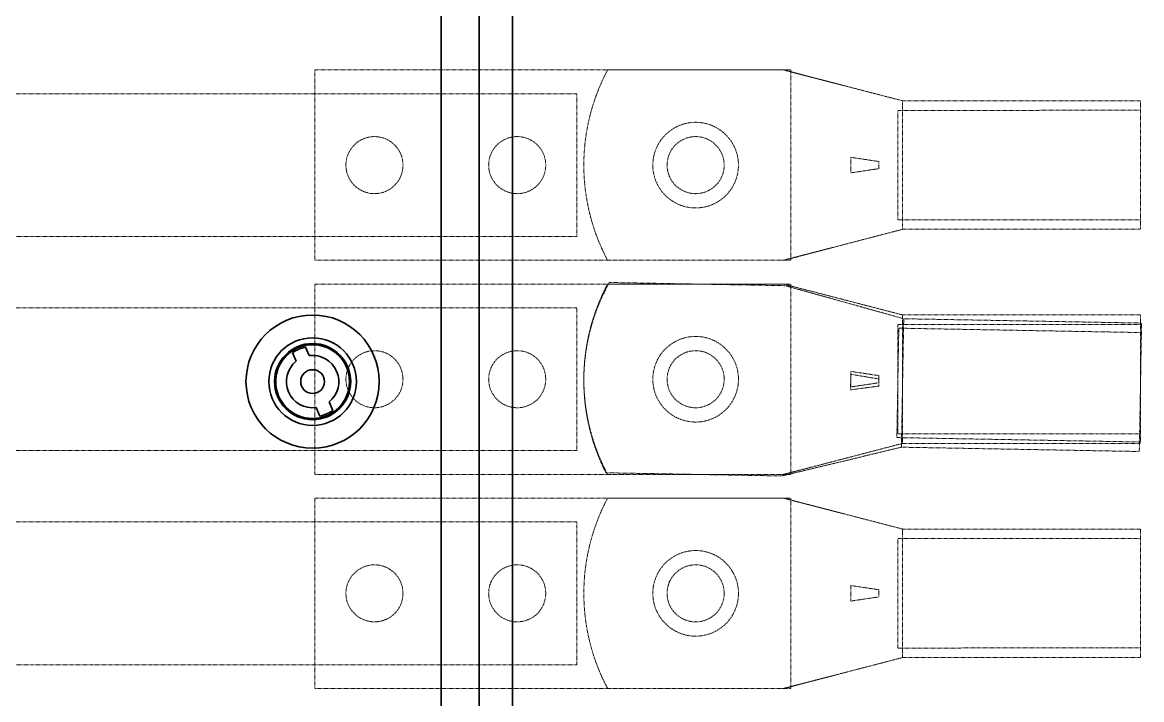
# Model space of a CAD drawing. Header units: millimetres. Extents: x -116965 to 323937, y 291661 to 566926.
# Drawn here: x -12952.1 to -12716.8, y 302892.3 to 303034.6 of the extents above; entities that cross this region are included whole.
import ezdxf

# ---------------------------------------------------------------- set-up
doc = ezdxf.new("R2010")
doc.units = ezdxf.units.MM
doc.linetypes.add('DASHED', pattern=[0.75, 0.5, -0.25])
doc.layers.get('0').update_dxf_attribs({"lineweight": 18})
for name, color, linetype, lineweight in [('Hidden Edges(Schneider)', 7, 'DASHED', 18), ('Sketch Geometry(Schneider)', 7, 'Continuous', 35), ('Visible Edges(Schneider)', 7, 'Continuous', 35)]:
    doc.layers.add(name, color=color, linetype=linetype, lineweight=lineweight)

msp = doc.modelspace()

# ---------------------------------------------------------------- linework, layer by layer
for p, q in [((-12856.059013, 303209.513446), (-12856.059013, 302709.549838)), ((-12864.05197, 302812.640837), (-12864.05197, 303105.632751))]:
    msp.add_line(p, q)
at = {"layer": 'Hidden Edges(Schneider)', "ltscale": 0.131234}
for p, q in [((-12890.573145, 302984.591998), (-12890.573145, 303024.591998)), ((-12790.573145, 303024.591998), (-12790.573145, 302984.591998)), ((-12835.573145, 302989.591998), (-12835.573145, 303019.591998)), ((-12767.076079, 303018.101447), (-12717.07608, 303018.112307)), ((-12767.070214, 302991.101447), (-12717.070215, 302991.112308)), ((-12890.573145, 302939.591998), (-12890.573145, 302979.591998)), ((-12790.573145, 302979.591998), (-12790.573145, 302939.591998)), ((-12835.573145, 302944.591998), (-12835.573145, 302974.591998)), ((-12767.076079, 302973.101447), (-12717.07608, 302973.112307)), ((-12766.836023, 302972.302788), (-12716.844207, 302971.398189)), ((-12767.324507, 302945.307207), (-12717.33269, 302944.402608)), ((-12767.070214, 302946.101447), (-12717.070215, 302946.112308)), ((-12890.573145, 302894.591998), (-12890.573145, 302934.591998)), ((-12790.573145, 302934.591998), (-12790.573145, 302894.591998)), ((-12835.573145, 302899.591998), (-12835.573145, 302929.591998)), ((-12767.076079, 302928.101447), (-12717.07608, 302928.112307)), ((-12767.070214, 302901.101447), (-12717.070215, 302901.112308))]:
    msp.add_line(p, q, dxfattribs=at)
at = {"layer": 'Hidden Edges(Schneider)', "ltscale": 0.145815}
for p, q in [((-12890.573145, 303024.591998), (-12790.573145, 303024.591998)), ((-12790.573145, 302984.591998), (-12890.573145, 302984.591998)), ((-12890.573145, 302979.591998), (-12790.573145, 302979.591998)), ((-12790.573145, 302939.591998), (-12890.573145, 302939.591998)), ((-12890.573145, 302934.591998), (-12790.573145, 302934.591998)), ((-12790.573145, 302894.591998), (-12890.573145, 302894.591998))]:
    msp.add_line(p, q, dxfattribs=at)
at = {"layer": 'Hidden Edges(Schneider)', "ltscale": 0.160456}
for p, q in [((-12792.397179, 303024.595947), (-12829.077489, 303024.587979)), ((-12792.03397, 302979.259807), (-12828.708278, 302979.923426)), ((-12792.397179, 302934.595947), (-12829.077489, 302934.587979))]:
    msp.add_line(p, q, dxfattribs=at)
at = {"layer": 'Hidden Edges(Schneider)', "ltscale": 0.00375}
for p, q in [((-12791.046942, 303024.328267), (-12791.768097, 303024.515645)), ((-12791.03837, 302984.864214), (-12791.759443, 302984.676523)), ((-12790.68886, 302978.96745), (-12791.406464, 302979.168001)), ((-12791.03837, 302939.864214), (-12791.759443, 302939.676523)), ((-12791.046942, 302934.328267), (-12791.768097, 302934.515645)), ((-12791.03837, 302894.864214), (-12791.759443, 302894.676523))]:
    msp.add_line(p, q, dxfattribs=at)
at = {"layer": 'Hidden Edges(Schneider)', "ltscale": 0.003767}
for p, q in [((-12791.767205, 303024.515286), (-12791.042938, 303024.326275)), ((-12791.758552, 302984.676882), (-12791.034367, 302984.866208)), ((-12791.767205, 302979.515286), (-12791.042938, 302979.326275)), ((-12792.126334, 302939.335741), (-12791.398805, 302939.511776)), ((-12791.767205, 302934.515286), (-12791.042938, 302934.326275)), ((-12791.758552, 302894.676882), (-12791.034367, 302894.866208))]:
    msp.add_line(p, q, dxfattribs=at)
at = {"layer": 'Hidden Edges(Schneider)', "ltscale": 0.002032}
for p, q in [((-12787.84451, 303023.494127), (-12788.200012, 303023.586536)), ((-12787.8363, 302985.699745), (-12788.191762, 302985.607181)), ((-12787.502238, 302978.074816), (-12787.855988, 302978.173719)), ((-12787.8363, 302940.699745), (-12788.191762, 302940.607181)), ((-12787.84451, 302933.494127), (-12788.200012, 302933.586536)), ((-12787.8363, 302895.699745), (-12788.191762, 302895.607181))]:
    msp.add_line(p, q, dxfattribs=at)
at = {"layer": 'Hidden Edges(Schneider)', "ltscale": 0.035753}
for p, q in [((-12781.997615, 303021.977586), (-12787.84451, 303023.494127)), ((-12781.990064, 302987.218826), (-12787.8363, 302985.699745)), ((-12781.684089, 302976.451478), (-12787.502238, 302978.074816)), ((-12781.990064, 302942.218826), (-12787.8363, 302940.699745)), ((-12781.997615, 302931.977586), (-12787.84451, 302933.494127)), ((-12781.990064, 302897.218826), (-12787.8363, 302895.699745))]:
    msp.add_line(p, q, dxfattribs=at)
at = {"layer": 'Hidden Edges(Schneider)', "ltscale": 0.10995}
for p, q in [((-12781.997614, 303021.977586), (-12767.076079, 303018.101447)), ((-12781.684089, 302976.451478), (-12766.836023, 302972.302788)), ((-12767.070214, 302946.101447), (-12781.990064, 302942.218826)), ((-12781.997614, 302931.977586), (-12767.076079, 302928.101447))]:
    msp.add_line(p, q, dxfattribs=at)
at = {"layer": 'Hidden Edges(Schneider)', "ltscale": 0.13804}
for p, q in [((-12835.573145, 303019.591998), (-12961.796666, 303019.591998)), ((-12961.796666, 302989.591998), (-12835.573145, 302989.591998)), ((-12835.573145, 302929.591998), (-12961.796666, 302929.591998)), ((-12961.796666, 302899.591998), (-12835.573145, 302899.591998))]:
    msp.add_line(p, q, dxfattribs=at)
at = {"layer": 'Hidden Edges(Schneider)', "ltscale": 0.008574}
for p, q in [((-12767.076056, 303017.997198), (-12767.076079, 303018.101447)), ((-12767.070214, 302991.101447), (-12767.070236, 302991.205696)), ((-12766.837909, 302972.198556), (-12766.836023, 302972.302788)), ((-12767.324507, 302945.307207), (-12767.322621, 302945.411438)), ((-12767.070214, 302946.101447), (-12767.070236, 302946.205696)), ((-12767.076056, 302927.997198), (-12767.076079, 302928.101447)), ((-12767.070214, 302901.101447), (-12767.070236, 302901.205696))]:
    msp.add_line(p, q, dxfattribs=at)
at = {"layer": 'Hidden Edges(Schneider)', "ltscale": 0.014648}
for p, q in [((-12767.075915, 303017.347453), (-12767.076056, 303017.997198)), ((-12767.070236, 302991.205696), (-12767.070378, 302991.855441)), ((-12766.849665, 302971.548917), (-12766.837909, 302972.198556)), ((-12767.322621, 302945.411438), (-12767.310865, 302946.061077)), ((-12767.075915, 302927.347453), (-12767.076056, 302927.997198)), ((-12767.070236, 302901.205696), (-12767.070378, 302901.855441))]:
    msp.add_line(p, q, dxfattribs=at)
at = {"layer": 'Hidden Edges(Schneider)', "ltscale": 0.145866}
for p, q in [((-12767.070378, 302991.855441), (-12767.075915, 303017.347453)), ((-12767.310865, 302946.061077), (-12766.849665, 302971.548917)), ((-12767.070378, 302901.855441), (-12767.075915, 302927.347453))]:
    msp.add_line(p, q, dxfattribs=at)
at = {"layer": 'Hidden Edges(Schneider)', "ltscale": 0.139145}
for p, q in [((-12717.07608, 303018.112307), (-12717.070215, 302991.112308)), ((-12717.07608, 302973.112307), (-12717.070215, 302946.112308)), ((-12716.844207, 302971.398189), (-12717.33269, 302944.402608)), ((-12717.07608, 302928.112307), (-12717.070215, 302901.112308))]:
    msp.add_line(p, q, dxfattribs=at)
at = {"layer": 'Hidden Edges(Schneider)', "ltscale": 0.133858}
for p, q in [((-12717.075645, 303016.112307), (-12768.075644, 303016.101229)), ((-12717.070649, 302993.112308), (-12768.070648, 302993.10123)), ((-12717.075645, 302971.112307), (-12768.075644, 302971.101229)), ((-12716.880391, 302969.398516), (-12767.872044, 302970.321207)), ((-12717.296506, 302946.402281), (-12768.288159, 302947.324971)), ((-12717.070649, 302948.112308), (-12768.070648, 302948.10123)), ((-12717.075645, 302926.112307), (-12768.075644, 302926.101229)), ((-12717.070649, 302903.112308), (-12768.070648, 302903.10123))]:
    msp.add_line(p, q, dxfattribs=at)
at = {"layer": 'Hidden Edges(Schneider)', "ltscale": 0.158042}
for p, q in [((-12768.070648, 302993.10123), (-12768.075644, 303016.101229)), ((-12768.288159, 302947.324971), (-12767.872044, 302970.321207)), ((-12768.070648, 302948.10123), (-12768.075644, 302971.101229)), ((-12768.070648, 302903.10123), (-12768.075644, 302926.101229))]:
    msp.add_line(p, q, dxfattribs=at)
at = {"layer": 'Hidden Edges(Schneider)', "ltscale": 0.045396}
for p, q in [((-12777.962463, 303006.232426), (-12772.073309, 303005.350361)), ((-12772.072983, 303003.85036), (-12777.961753, 303002.965738)), ((-12777.937894, 302960.635078), (-12772.065878, 302959.645335)), ((-12772.093016, 302958.145579), (-12777.996995, 302957.368924)), ((-12777.962463, 302916.232426), (-12772.073309, 302915.350361)), ((-12772.072983, 302913.85036), (-12777.961753, 302912.965738))]:
    msp.add_line(p, q, dxfattribs=at)
at = {"layer": 'Hidden Edges(Schneider)', "ltscale": 0.007652}
for p, q in [((-12772.073309, 303005.350361), (-12772.072983, 303003.85036)), ((-12772.065878, 302959.645335), (-12772.093016, 302958.145579)), ((-12772.073309, 302915.350361), (-12772.072983, 302913.85036))]:
    msp.add_line(p, q, dxfattribs=at)
at = {"layer": 'Hidden Edges(Schneider)', "ltscale": 0.073177}
for p, q in [((-12767.070214, 302991.101447), (-12779.811665, 302987.785715)), ((-12779.818969, 302976.411643), (-12767.076079, 302973.101447)), ((-12767.324507, 302945.307207), (-12780.12453, 302942.225316)), ((-12767.070214, 302901.101447), (-12779.811665, 302897.785715))]:
    msp.add_line(p, q, dxfattribs=at)
at = {"layer": 'Hidden Edges(Schneider)', "ltscale": 0.012541}
for p, q in [((-12779.811665, 302987.785715), (-12781.990064, 302987.218826)), ((-12779.811665, 302897.785715), (-12781.990064, 302897.218826))]:
    msp.add_line(p, q, dxfattribs=at)
at = {"layer": 'Hidden Edges(Schneider)', "ltscale": 0.160454}
for p, q in [((-12829.068801, 302984.58798), (-12792.388982, 302984.595947)), ((-12829.431957, 302939.929973), (-12792.758141, 302939.266363)), ((-12829.068801, 302894.58798), (-12792.388982, 302894.595947))]:
    msp.add_line(p, q, dxfattribs=at)
at = {"layer": 'Hidden Edges(Schneider)'}
for p, q in [((-12792.388983, 302984.595947), (-12792.388578, 302984.595948)), ((-12792.388983, 302894.595947), (-12792.388578, 302894.595948))]:
    msp.add_line(p, q, dxfattribs=at)
at = {"layer": 'Hidden Edges(Schneider)', "ltscale": 0.001966}
for p, q in [((-12791.759443, 302984.676523), (-12791.759197, 302984.67661)), ((-12791.759443, 302939.676523), (-12791.759197, 302939.67661)), ((-12791.759443, 302894.676523), (-12791.759197, 302894.67661))]:
    msp.add_line(p, q, dxfattribs=at)
at = {"layer": 'Hidden Edges(Schneider)', "ltscale": 0.004244}
for p, q in [((-12789.994889, 302985.13661), (-12789.235334, 302985.334731)), ((-12789.994889, 302940.13661), (-12789.235334, 302940.334731)), ((-12789.994889, 302895.13661), (-12789.235334, 302895.334731))]:
    msp.add_line(p, q, dxfattribs=at)
at = {"layer": 'Hidden Edges(Schneider)', "ltscale": 0.16045}
msp.add_line((-12792.398587, 302979.595946), (-12829.077489, 302979.587979), dxfattribs=at)
at = {"layer": 'Hidden Edges(Schneider)', "ltscale": 0.001967}
msp.add_line((-12792.397671, 302979.595946), (-12792.398587, 302979.595946), dxfattribs=at)
at = {"layer": 'Hidden Edges(Schneider)', "ltscale": 0.139339}
for p, q in [((-12835.573145, 302974.591998), (-13016.073145, 302974.591998)), ((-13016.073145, 302944.591998), (-12835.573145, 302944.591998))]:
    msp.add_line(p, q, dxfattribs=at)
at = {"layer": 'Hidden Edges(Schneider)', "ltscale": 0.014714}
msp.add_line((-12767.076013, 302972.798098), (-12767.076079, 302973.101447), dxfattribs=at)
at = {"layer": 'Hidden Edges(Schneider)', "ltscale": 0.120331}
msp.add_line((-12767.073146, 302959.601447), (-12767.076013, 302972.798098), dxfattribs=at)
at = {"layer": 'Hidden Edges(Schneider)', "ltscale": 0.030667}
for p, q in [((-12777.962463, 302961.232426), (-12772.073309, 302960.350361)), ((-12772.072983, 302958.850361), (-12777.961754, 302957.965737))]:
    msp.add_line(p, q, dxfattribs=at)
at = {"layer": 'Hidden Edges(Schneider)', "ltscale": 0.00765}
msp.add_line((-12772.073309, 302960.350361), (-12772.072983, 302958.850361), dxfattribs=at)
at = {"layer": 'Hidden Edges(Schneider)', "ltscale": 0.005532}
msp.add_line((-12767.07291, 302958.512549), (-12767.073146, 302959.601447), dxfattribs=at)
at = {"layer": 'Hidden Edges(Schneider)', "ltscale": 0.120977}
msp.add_line((-12767.070236, 302946.205696), (-12767.07291, 302958.512549), dxfattribs=at)
at = {"layer": 'Hidden Edges(Schneider)', "ltscale": 0.160371}
msp.add_line((-12829.068801, 302939.58798), (-12792.407943, 302939.595943), dxfattribs=at)
at = {"layer": 'Hidden Edges(Schneider)', "ltscale": 5.5955e-08}
msp.add_line((-12792.407943, 302939.595943), (-12792.388578, 302939.595948), dxfattribs=at)
at = {"layer": 'Hidden Edges(Schneider)', "ltscale": 0.019636, "flags": 128}
for points in [[(-12829.077487, 303024.587979), (-12829.080366, 303024.582597), (-12829.088955, 303024.566498), (-12829.103188, 303024.539754), (-12829.122983, 303024.502435), (-12829.148283, 303024.454614), (-12829.178998, 303024.396372), (-12829.214784, 303024.328236), (-12829.254988, 303024.251337), (-12829.298934, 303024.166846), (-12829.345969, 303024.075935), (-12829.395415, 303023.979774), (-12829.447158, 303023.878464), (-12829.502319, 303023.76971), (-12829.560563, 303023.65402), (-12829.621477, 303023.532122), (-12829.684616, 303023.404742), (-12829.749561, 303023.272606), (-12829.815874, 303023.136444), (-12829.883092, 303022.997085), (-12829.950729, 303022.855531), (-12830.018304, 303022.712801), (-12830.085331, 303022.569912), (-12830.151337, 303022.427883), (-12830.215832, 303022.287732)], [(-12830.208143, 302986.887733), (-12830.143587, 302986.747609), (-12830.077519, 302986.60561), (-12830.01043, 302986.462749), (-12829.942793, 302986.320049), (-12829.875094, 302986.178524), (-12829.807816, 302986.039195), (-12829.741444, 302985.903061), (-12829.676441, 302985.770953), (-12829.613247, 302985.643601), (-12829.552281, 302985.52173), (-12829.493986, 302985.406064), (-12829.438778, 302985.297333), (-12829.386991, 302985.196048), (-12829.337503, 302985.099909), (-12829.290429, 302985.009017), (-12829.246446, 302984.924546), (-12829.206208, 302984.847664), (-12829.170392, 302984.779544), (-12829.139652, 302984.721315), (-12829.114331, 302984.673505), (-12829.09452, 302984.636195), (-12829.080276, 302984.609457), (-12829.07168, 302984.593361), (-12829.068799, 302984.58798)], [(-12829.077487, 302979.587979), (-12829.080366, 302979.582597), (-12829.088955, 302979.566498), (-12829.103188, 302979.539753), (-12829.122983, 302979.502434), (-12829.148283, 302979.454614), (-12829.178998, 302979.396371), (-12829.214784, 302979.328235), (-12829.254988, 302979.251336), (-12829.298934, 302979.166846), (-12829.345969, 302979.075934), (-12829.395415, 302978.979773), (-12829.447158, 302978.878465), (-12829.502319, 302978.769711), (-12829.560563, 302978.65402), (-12829.621477, 302978.532122), (-12829.684616, 302978.404743), (-12829.749561, 302978.272607), (-12829.815874, 302978.136443), (-12829.883092, 302977.997085), (-12829.950729, 302977.855531), (-12830.018304, 302977.712801), (-12830.085331, 302977.569912), (-12830.151337, 302977.427883), (-12830.215832, 302977.287732)], [(-12828.708276, 302979.923426), (-12828.711253, 302979.918098), (-12828.720135, 302979.902159), (-12828.734855, 302979.875679), (-12828.75533, 302979.83873), (-12828.781501, 302979.79138), (-12828.813277, 302979.733709), (-12828.850305, 302979.66624), (-12828.891911, 302979.59009), (-12828.937396, 302979.506418), (-12828.986088, 302979.416383), (-12829.037286, 302979.321144), (-12829.090876, 302979.220798), (-12829.148018, 302979.113072), (-12829.208371, 302978.998468), (-12829.271506, 302978.877705), (-12829.336967, 302978.751503), (-12829.40432, 302978.620579), (-12829.473115, 302978.485654), (-12829.542873, 302978.347549), (-12829.613091, 302978.207257), (-12829.683268, 302978.065788), (-12829.752899, 302977.92415), (-12829.821495, 302977.783353), (-12829.888546, 302977.644406)], [(-12830.529001, 302942.250201), (-12830.467022, 302942.108919), (-12830.403565, 302941.965733), (-12830.339103, 302941.821668), (-12830.27409, 302941.677754), (-12830.208994, 302941.535013), (-12830.144277, 302941.394476), (-12830.080409, 302941.257149), (-12830.017836, 302941.123873), (-12829.956984, 302940.995385), (-12829.89826, 302940.872418), (-12829.842093, 302940.755705), (-12829.788885, 302940.645981), (-12829.73896, 302940.543764), (-12829.691241, 302940.446736), (-12829.645839, 302940.354998), (-12829.60341, 302940.269735), (-12829.564587, 302940.19213), (-12829.530024, 302940.123365), (-12829.500355, 302940.064582), (-12829.475914, 302940.016317), (-12829.456789, 302939.97865), (-12829.443037, 302939.951656), (-12829.434737, 302939.935405), (-12829.431955, 302939.929973)], [(-12830.208143, 302941.887733), (-12830.143587, 302941.747609), (-12830.077519, 302941.605609), (-12830.01043, 302941.462749), (-12829.942793, 302941.320048), (-12829.875094, 302941.178524), (-12829.807816, 302941.039194), (-12829.741444, 302940.903061), (-12829.676441, 302940.770954), (-12829.613247, 302940.643601), (-12829.552281, 302940.52173), (-12829.493986, 302940.406065), (-12829.438778, 302940.297334), (-12829.386991, 302940.196047), (-12829.337503, 302940.099908), (-12829.290429, 302940.009017), (-12829.246446, 302939.924545), (-12829.206208, 302939.847664), (-12829.170392, 302939.779544), (-12829.139652, 302939.721314), (-12829.114331, 302939.673504), (-12829.09452, 302939.636194), (-12829.080276, 302939.609456), (-12829.07168, 302939.593361), (-12829.068799, 302939.58798)], [(-12829.077487, 302934.587979), (-12829.080366, 302934.582597), (-12829.088955, 302934.566498), (-12829.103188, 302934.539754), (-12829.122983, 302934.502435), (-12829.148283, 302934.454614), (-12829.178998, 302934.396372), (-12829.214784, 302934.328236), (-12829.254988, 302934.251337), (-12829.298934, 302934.166846), (-12829.345969, 302934.075935), (-12829.395415, 302933.979774), (-12829.447158, 302933.878464), (-12829.502319, 302933.76971), (-12829.560563, 302933.65402), (-12829.621477, 302933.532122), (-12829.684616, 302933.404742), (-12829.749561, 302933.272606), (-12829.815874, 302933.136444), (-12829.883092, 302932.997085), (-12829.950729, 302932.855531), (-12830.018304, 302932.712801), (-12830.085331, 302932.569912), (-12830.151337, 302932.427883), (-12830.215832, 302932.287732)], [(-12830.208143, 302896.887733), (-12830.143587, 302896.747609), (-12830.077519, 302896.60561), (-12830.01043, 302896.462749), (-12829.942793, 302896.320049), (-12829.875094, 302896.178524), (-12829.807816, 302896.039195), (-12829.741444, 302895.903061), (-12829.676441, 302895.770953), (-12829.613247, 302895.643601), (-12829.552281, 302895.52173), (-12829.493986, 302895.406064), (-12829.438778, 302895.297333), (-12829.386991, 302895.196048), (-12829.337503, 302895.099909), (-12829.290429, 302895.009017), (-12829.246446, 302894.924546), (-12829.206208, 302894.847664), (-12829.170392, 302894.779544), (-12829.139652, 302894.721315), (-12829.114331, 302894.673505), (-12829.09452, 302894.636195), (-12829.080276, 302894.609457), (-12829.07168, 302894.593361), (-12829.068799, 302894.58798)]]:
    msp.add_lwpolyline(points, dxfattribs=at)
at = {"layer": 'Hidden Edges(Schneider)', "ltscale": 0.01052, "flags": 128}
for points in [[(-12789.083637, 303023.816797), (-12789.564902, 303023.94232), (-12790.054597, 303024.069983), (-12790.549948, 303024.198989), (-12791.046942, 303024.328267)], [(-12789.075288, 302985.376537), (-12789.556498, 302985.250804), (-12790.046137, 302985.122929), (-12790.541432, 302984.993708), (-12791.03837, 302984.864214)], [(-12788.73525, 302978.420119), (-12789.214136, 302978.554434), (-12789.701411, 302978.69104), (-12790.194317, 302978.829094), (-12790.68886, 302978.96745)], [(-12789.075288, 302940.376537), (-12789.556498, 302940.250804), (-12790.046137, 302940.122929), (-12790.541432, 302939.993708), (-12791.03837, 302939.864214)], [(-12789.083637, 302933.816797), (-12789.564902, 302933.94232), (-12790.054597, 302934.069983), (-12790.549948, 302934.198989), (-12791.046942, 302934.328267)], [(-12789.075288, 302895.376537), (-12789.556498, 302895.250804), (-12790.046137, 302895.122929), (-12790.541432, 302894.993708), (-12791.03837, 302894.864214)]]:
    msp.add_lwpolyline(points, dxfattribs=at)
at = {"layer": 'Hidden Edges(Schneider)', "ltscale": 0.017719, "flags": 128}
for points in [[(-12787.839154, 303023.484397), (-12788.207551, 303023.58049), (-12788.589997, 303023.680781), (-12788.983584, 303023.784367), (-12789.385149, 303023.890248), (-12789.793263, 303023.997879), (-12790.207164, 303024.106911), (-12790.624536, 303024.216614), (-12791.042938, 303024.326275)], [(-12787.830948, 302985.709477), (-12788.199304, 302985.613224), (-12788.581707, 302985.512767), (-12788.975248, 302985.40901), (-12789.376767, 302985.302955), (-12789.784835, 302985.195146), (-12790.198688, 302985.085935), (-12790.616012, 302984.97605), (-12791.034367, 302984.866208)], [(-12787.839154, 302978.484397), (-12788.207551, 302978.58049), (-12788.589997, 302978.680781), (-12788.983584, 302978.784367), (-12789.385149, 302978.890248), (-12789.793263, 302978.997879), (-12790.207164, 302979.106911), (-12790.624536, 302979.216614), (-12791.042938, 302979.326275)], [(-12788.180483, 302940.296252), (-12788.550539, 302940.206759), (-12788.934718, 302940.11332), (-12789.330093, 302940.016786), (-12789.733487, 302939.918101), (-12790.143459, 302939.817782), (-12790.559242, 302939.716165), (-12790.978509, 302939.61394), (-12791.398805, 302939.511776)], [(-12787.839154, 302933.484397), (-12788.207551, 302933.58049), (-12788.589997, 302933.680781), (-12788.983584, 302933.784367), (-12789.385149, 302933.890248), (-12789.793263, 302933.997879), (-12790.207164, 302934.106911), (-12790.624536, 302934.216614), (-12791.042938, 302934.326275)], [(-12787.830948, 302895.709477), (-12788.199304, 302895.613224), (-12788.581707, 302895.512767), (-12788.975248, 302895.40901), (-12789.376767, 302895.302955), (-12789.784835, 302895.195146), (-12790.198688, 302895.085935), (-12790.616012, 302894.97605), (-12791.034367, 302894.866208)]]:
    msp.add_lwpolyline(points, dxfattribs=at)
at = {"layer": 'Hidden Edges(Schneider)', "ltscale": 0.007246, "flags": 128}
for points in [[(-12789.243703, 303023.858533), (-12789.189168, 303023.844316), (-12789.13471, 303023.830116), (-12789.080328, 303023.815934), (-12789.026026, 303023.801771), (-12788.971803, 303023.787628), (-12788.917664, 303023.773507), (-12788.863608, 303023.759408), (-12788.80964, 303023.745332), (-12788.75576, 303023.731282), (-12788.701971, 303023.717257), (-12788.648274, 303023.70326), (-12788.594672, 303023.689291), (-12788.541165, 303023.67535), (-12788.487755, 303023.661438), (-12788.434443, 303023.647555), (-12788.381231, 303023.633701), (-12788.328121, 303023.619876), (-12788.275115, 303023.60608), (-12788.222215, 303023.592314), (-12788.169422, 303023.578577), (-12788.116738, 303023.56487), (-12788.064168, 303023.551192), (-12788.011711, 303023.537543), (-12787.959372, 303023.523922)], [(-12789.235335, 302985.334731), (-12789.180806, 302985.348972), (-12789.126354, 302985.363195), (-12789.071979, 302985.377401), (-12789.017682, 302985.391587), (-12788.963466, 302985.405754), (-12788.909333, 302985.419899), (-12788.855284, 302985.434021), (-12788.801321, 302985.44812), (-12788.747447, 302985.462194), (-12788.693664, 302985.476242), (-12788.639974, 302985.490263), (-12788.586378, 302985.504255), (-12788.532877, 302985.518219), (-12788.479473, 302985.532154), (-12788.426167, 302985.54606), (-12788.372961, 302985.559938), (-12788.319857, 302985.573786), (-12788.266857, 302985.587605), (-12788.213962, 302985.601394), (-12788.161175, 302985.615154), (-12788.108498, 302985.628884), (-12788.055934, 302985.642584), (-12788.003483, 302985.656256), (-12787.951149, 302985.6699)], [(-12788.894524, 302978.464779), (-12788.840258, 302978.449567), (-12788.78607, 302978.434372), (-12788.731957, 302978.419197), (-12788.677923, 302978.404042), (-12788.623969, 302978.388908), (-12788.570096, 302978.373798), (-12788.516308, 302978.358712), (-12788.462607, 302978.34365), (-12788.408993, 302978.328616), (-12788.35547, 302978.313609), (-12788.302039, 302978.29863), (-12788.248701, 302978.283682), (-12788.195458, 302978.268764), (-12788.142312, 302978.253877), (-12788.089263, 302978.23902), (-12788.036313, 302978.224194), (-12787.983465, 302978.209399), (-12787.930721, 302978.194635), (-12787.878081, 302978.179902), (-12787.825549, 302978.165201), (-12787.773126, 302978.150532), (-12787.720814, 302978.135894), (-12787.668616, 302978.121287), (-12787.616535, 302978.10671)], [(-12789.235335, 302940.334731), (-12789.180806, 302940.348972), (-12789.126354, 302940.363195), (-12789.071979, 302940.377401), (-12789.017682, 302940.391587), (-12788.963466, 302940.405754), (-12788.909333, 302940.419899), (-12788.855284, 302940.434021), (-12788.801321, 302940.44812), (-12788.747447, 302940.462194), (-12788.693664, 302940.476242), (-12788.639974, 302940.490263), (-12788.586378, 302940.504255), (-12788.532877, 302940.518219), (-12788.479473, 302940.532154), (-12788.426167, 302940.54606), (-12788.372961, 302940.559938), (-12788.319857, 302940.573786), (-12788.266857, 302940.587605), (-12788.213962, 302940.601394), (-12788.161175, 302940.615154), (-12788.108498, 302940.628884), (-12788.055934, 302940.642584), (-12788.003483, 302940.656256), (-12787.951149, 302940.6699)], [(-12789.243703, 302933.858533), (-12789.189168, 302933.844316), (-12789.13471, 302933.830116), (-12789.080328, 302933.815934), (-12789.026026, 302933.801771), (-12788.971803, 302933.787628), (-12788.917664, 302933.773507), (-12788.863608, 302933.759408), (-12788.80964, 302933.745332), (-12788.75576, 302933.731282), (-12788.701971, 302933.717257), (-12788.648274, 302933.70326), (-12788.594672, 302933.689291), (-12788.541165, 302933.67535), (-12788.487755, 302933.661438), (-12788.434443, 302933.647555), (-12788.381231, 302933.633701), (-12788.328121, 302933.619876), (-12788.275115, 302933.60608), (-12788.222215, 302933.592314), (-12788.169422, 302933.578577), (-12788.116738, 302933.56487), (-12788.064168, 302933.551192), (-12788.011711, 302933.537543), (-12787.959372, 302933.523922)], [(-12789.235335, 302895.334731), (-12789.180806, 302895.348972), (-12789.126354, 302895.363195), (-12789.071979, 302895.377401), (-12789.017682, 302895.391587), (-12788.963466, 302895.405754), (-12788.909333, 302895.419899), (-12788.855284, 302895.434021), (-12788.801321, 302895.44812), (-12788.747447, 302895.462194), (-12788.693664, 302895.476242), (-12788.639974, 302895.490263), (-12788.586378, 302895.504255), (-12788.532877, 302895.518219), (-12788.479473, 302895.532154), (-12788.426167, 302895.54606), (-12788.372961, 302895.559938), (-12788.319857, 302895.573786), (-12788.266857, 302895.587605), (-12788.213962, 302895.601394), (-12788.161175, 302895.615154), (-12788.108498, 302895.628884), (-12788.055934, 302895.642584), (-12788.003483, 302895.656256), (-12787.951149, 302895.6699)]]:
    msp.add_lwpolyline(points, dxfattribs=at)
at = {"layer": 'Hidden Edges(Schneider)', "ltscale": 0.049125, "flags": 128}
for points in [[(-12779.818969, 303021.411642), (-12783.825144, 303022.446524), (-12787.839154, 303023.484397)], [(-12779.811665, 302987.785716), (-12783.81739, 302986.749094), (-12787.830948, 302985.709477)], [(-12779.818969, 302976.411642), (-12783.825144, 302977.446524), (-12787.839154, 302978.484397)], [(-12780.12453, 302942.225317), (-12784.148563, 302941.262209), (-12788.180483, 302940.296252)], [(-12779.818969, 302931.411642), (-12783.825144, 302932.446524), (-12787.839154, 302933.484397)], [(-12779.811665, 302897.785716), (-12783.81739, 302896.749094), (-12787.830948, 302895.709477)]]:
    msp.add_lwpolyline(points, dxfattribs=at)
at = {"layer": 'Hidden Edges(Schneider)', "ltscale": 0.01678, "flags": 128}
for points in [[(-12777.961753, 303002.965738), (-12777.965001, 303003.10057), (-12777.967968, 303003.235736), (-12777.970656, 303003.371207), (-12777.973063, 303003.506948), (-12777.975192, 303003.642934), (-12777.97704, 303003.779133), (-12777.978608, 303003.91551), (-12777.979898, 303004.052043), (-12777.980907, 303004.188695), (-12777.981635, 303004.32544), (-12777.982085, 303004.462244), (-12777.982254, 303004.599077), (-12777.982144, 303004.735912), (-12777.981754, 303004.872716), (-12777.981085, 303005.00946), (-12777.980135, 303005.146114), (-12777.978905, 303005.282645), (-12777.977396, 303005.419025), (-12777.975607, 303005.555223), (-12777.973538, 303005.691209), (-12777.971189, 303005.826953), (-12777.96856, 303005.962424), (-12777.965652, 303006.097592), (-12777.962463, 303006.232426)], [(-12777.996995, 302957.368924), (-12777.997773, 302957.503793), (-12777.998265, 302957.63899), (-12777.998472, 302957.774488), (-12777.998394, 302957.91025), (-12777.998033, 302958.046253), (-12777.997387, 302958.182462), (-12777.996458, 302958.318846), (-12777.995247, 302958.455379), (-12777.993754, 302958.592026), (-12777.991979, 302958.728761), (-12777.989924, 302958.865551), (-12777.987588, 302959.002365), (-12777.984972, 302959.139174), (-12777.982078, 302959.275949), (-12777.978905, 302959.412657), (-12777.975453, 302959.54927), (-12777.971724, 302959.685757), (-12777.967718, 302959.822086), (-12777.963435, 302959.958228), (-12777.958877, 302960.094154), (-12777.954043, 302960.229832), (-12777.948934, 302960.365232), (-12777.943551, 302960.500324), (-12777.937894, 302960.635078)], [(-12777.962463, 302961.232425), (-12777.965652, 302961.097592), (-12777.96856, 302960.962424), (-12777.971189, 302960.826952), (-12777.973538, 302960.69121), (-12777.975607, 302960.555223), (-12777.977396, 302960.419024), (-12777.978905, 302960.282645), (-12777.980135, 302960.146112), (-12777.981085, 302960.00946), (-12777.981754, 302959.872715), (-12777.982144, 302959.73591), (-12777.982254, 302959.599077), (-12777.982085, 302959.462243), (-12777.981635, 302959.325438), (-12777.980907, 302959.188695), (-12777.979898, 302959.052042), (-12777.978608, 302958.91551), (-12777.97704, 302958.779132), (-12777.975192, 302958.642934), (-12777.973063, 302958.506949), (-12777.970656, 302958.371206), (-12777.967968, 302958.235736), (-12777.965001, 302958.10057), (-12777.961753, 302957.965737)], [(-12777.961753, 302912.965738), (-12777.965001, 302913.10057), (-12777.967968, 302913.235736), (-12777.970656, 302913.371207), (-12777.973063, 302913.506948), (-12777.975192, 302913.642934), (-12777.97704, 302913.779133), (-12777.978608, 302913.91551), (-12777.979898, 302914.052043), (-12777.980907, 302914.188695), (-12777.981635, 302914.32544), (-12777.982085, 302914.462244), (-12777.982254, 302914.599077), (-12777.982144, 302914.735912), (-12777.981754, 302914.872716), (-12777.981085, 302915.00946), (-12777.980135, 302915.146114), (-12777.978905, 302915.282645), (-12777.977396, 302915.419025), (-12777.975607, 302915.555223), (-12777.973538, 302915.691209), (-12777.971189, 302915.826953), (-12777.96856, 302915.962424), (-12777.965652, 302916.097592), (-12777.962463, 302916.232426)]]:
    msp.add_lwpolyline(points, dxfattribs=at)
at = {"layer": 'Hidden Edges(Schneider)', "ltscale": 0.009524, "flags": 128}
for points in [[(-12791.759197, 302984.67661), (-12791.684178, 302984.696143), (-12791.609133, 302984.715687), (-12791.534086, 302984.735233), (-12791.459059, 302984.754778), (-12791.384076, 302984.774314), (-12791.309158, 302984.793835), (-12791.23433, 302984.813336), (-12791.159615, 302984.832811), (-12791.08505, 302984.85225), (-12791.010653, 302984.871647), (-12790.936436, 302984.891), (-12790.862409, 302984.910306), (-12790.788582, 302984.929561), (-12790.714964, 302984.948763), (-12790.641567, 302984.96791), (-12790.5684, 302984.986998), (-12790.495482, 302985.006021), (-12790.422847, 302985.024972), (-12790.350529, 302985.043839), (-12790.278563, 302985.062615), (-12790.206981, 302985.081289), (-12790.135819, 302985.099852), (-12790.06511, 302985.118296), (-12789.994889, 302985.13661)], [(-12791.759197, 302939.67661), (-12791.684178, 302939.696143), (-12791.609133, 302939.715687), (-12791.534086, 302939.735233), (-12791.459059, 302939.754778), (-12791.384076, 302939.774314), (-12791.309158, 302939.793835), (-12791.23433, 302939.813336), (-12791.159615, 302939.832811), (-12791.08505, 302939.85225), (-12791.010653, 302939.871647), (-12790.936436, 302939.891), (-12790.862409, 302939.910306), (-12790.788582, 302939.929561), (-12790.714964, 302939.948763), (-12790.641567, 302939.96791), (-12790.5684, 302939.986998), (-12790.495482, 302940.006021), (-12790.422847, 302940.024972), (-12790.350529, 302940.043839), (-12790.278563, 302940.062615), (-12790.206981, 302940.081289), (-12790.135819, 302940.099852), (-12790.06511, 302940.118296), (-12789.994889, 302940.13661)], [(-12791.759197, 302894.67661), (-12791.684178, 302894.696143), (-12791.609133, 302894.715687), (-12791.534086, 302894.735233), (-12791.459059, 302894.754778), (-12791.384076, 302894.774314), (-12791.309158, 302894.793835), (-12791.23433, 302894.813336), (-12791.159615, 302894.832811), (-12791.08505, 302894.85225), (-12791.010653, 302894.871647), (-12790.936436, 302894.891), (-12790.862409, 302894.910306), (-12790.788582, 302894.929561), (-12790.714964, 302894.948763), (-12790.641567, 302894.96791), (-12790.5684, 302894.986998), (-12790.495482, 302895.006021), (-12790.422847, 302895.024972), (-12790.350529, 302895.043839), (-12790.278563, 302895.062615), (-12790.206981, 302895.081289), (-12790.135819, 302895.099852), (-12790.06511, 302895.118296), (-12789.994889, 302895.13661)]]:
    msp.add_lwpolyline(points, dxfattribs=at)
at = {"layer": 'Hidden Edges(Schneider)', "ltscale": 0.009629, "flags": 128}
for points in [[(-12789.235335, 302985.334731), (-12789.308826, 302985.315527), (-12789.382474, 302985.296283), (-12789.456286, 302985.276996), (-12789.5303, 302985.257657), (-12789.604535, 302985.238263), (-12789.67898, 302985.218815), (-12789.753618, 302985.199318), (-12789.828433, 302985.179778), (-12789.903414, 302985.160197), (-12789.978545, 302985.140579), (-12790.053813, 302985.120929), (-12790.129203, 302985.10125), (-12790.204703, 302985.081546), (-12790.280297, 302985.061821), (-12790.355972, 302985.042078), (-12790.431714, 302985.022321), (-12790.507508, 302985.002555), (-12790.58334, 302984.982782), (-12790.659197, 302984.963007), (-12790.735064, 302984.943233), (-12790.810929, 302984.923463), (-12790.886777, 302984.903701), (-12790.962595, 302984.88395), (-12791.03837, 302984.864214)], [(-12789.235335, 302940.334731), (-12789.308826, 302940.315527), (-12789.382474, 302940.296283), (-12789.456286, 302940.276996), (-12789.5303, 302940.257657), (-12789.604535, 302940.238263), (-12789.67898, 302940.218815), (-12789.753618, 302940.199318), (-12789.828433, 302940.179778), (-12789.903414, 302940.160197), (-12789.978545, 302940.140579), (-12790.053813, 302940.120929), (-12790.129203, 302940.10125), (-12790.204703, 302940.081546), (-12790.280297, 302940.061821), (-12790.355972, 302940.042078), (-12790.431714, 302940.022321), (-12790.507508, 302940.002555), (-12790.58334, 302939.982782), (-12790.659197, 302939.963007), (-12790.735064, 302939.943233), (-12790.810929, 302939.923463), (-12790.886777, 302939.903701), (-12790.962595, 302939.88395), (-12791.03837, 302939.864214)], [(-12789.235335, 302895.334731), (-12789.308826, 302895.315527), (-12789.382474, 302895.296283), (-12789.456286, 302895.276996), (-12789.5303, 302895.257657), (-12789.604535, 302895.238263), (-12789.67898, 302895.218815), (-12789.753618, 302895.199318), (-12789.828433, 302895.179778), (-12789.903414, 302895.160197), (-12789.978545, 302895.140579), (-12790.053813, 302895.120929), (-12790.129203, 302895.10125), (-12790.204703, 302895.081546), (-12790.280297, 302895.061821), (-12790.355972, 302895.042078), (-12790.431714, 302895.022321), (-12790.507508, 302895.002555), (-12790.58334, 302894.982782), (-12790.659197, 302894.963007), (-12790.735064, 302894.943233), (-12790.810929, 302894.923463), (-12790.886777, 302894.903701), (-12790.962595, 302894.88395), (-12791.03837, 302894.864214)]]:
    msp.add_lwpolyline(points, dxfattribs=at)
at = {"layer": 'Hidden Edges(Schneider)', "ltscale": 0.148422}
for centre in [(-12810.573145, 303004.591998), (-12810.573145, 302959.591998), (-12810.573145, 302914.591998)]:
    msp.add_circle(centre, 9, dxfattribs=at)
at = {"layer": 'Hidden Edges(Schneider)', "ltscale": 0.164913}
for centre in [(-12878.073145, 303004.591998), (-12848.073145, 303004.591998), (-12810.573145, 303004.591998), (-12878.073145, 302959.591998), (-12848.073145, 302959.591998), (-12810.573145, 302959.591998), (-12878.073145, 302914.591998), (-12848.073145, 302914.591998), (-12810.573145, 302914.591998)]:
    msp.add_circle(centre, 6, dxfattribs=at)
at = {"layer": 'Hidden Edges(Schneider)', "ltscale": 0.003193}
for centre, start, end in [((-12792.397128, 303022.095946), 75.40593809, 90.01244544), ((-12792.389525, 302987.095948), 270.01244534, 284.61895269), ((-12792.397128, 302977.095946), 75.40593809, 90.01244544), ((-12792.712911, 302941.765954), 268.96334966, 283.56985701), ((-12792.397128, 302932.095946), 75.40593809, 90.01244544), ((-12792.389525, 302897.095948), 270.01244534, 284.61895269)]:
    msp.add_arc(centre, 2.500001, start, end, dxfattribs=at)
at = {"layer": 'Hidden Edges(Schneider)', "ltscale": 0.003186}
for centre, start, end in [((-12792.396633, 303022.095947), 75.43822919, 90.01244539), ((-12792.38903, 302987.095947), 270.01244539, 284.58666159), ((-12792.079197, 302976.760216), 74.38913351, 88.96334971), ((-12792.38903, 302942.095947), 270.01244539, 284.58666159), ((-12792.396633, 302932.095947), 75.43822919, 90.01244539), ((-12792.38903, 302897.095947), 270.01244539, 284.58666159)]:
    msp.add_arc(centre, 2.5, start, end, dxfattribs=at)
at = {"layer": 'Hidden Edges(Schneider)', "ltscale": 0.002975}
for centre, radius, start, end in [((-13484.403564, 300357.075169), 2755.899581, 75.42838313, 75.440755495), ((-13485.553657, 305651.815874), 2755.899608, 284.584135289, 284.596507653), ((-13532.764409, 300324.85618), 2755.899628, 74.379287445, 74.391659811), ((-13485.553659, 305606.815879), 2755.899614, 284.584135289, 284.596507652), ((-13484.403564, 300267.075169), 2755.899581, 75.42838313, 75.440755495), ((-13485.553657, 305561.815874), 2755.899608, 284.584135289, 284.596507653)]:
    msp.add_arc(centre, radius, start, end, dxfattribs=at)
at = {"layer": 'Hidden Edges(Schneider)', "ltscale": 0.159723}
for centre, start, end in [((-12791.573146, 303004.596125), 155.40048477, 204.62440601), ((-12791.576255, 302959.248251), 154.35138909, 203.57531033), ((-12791.573146, 302959.596125), 155.40048477, 204.62440601), ((-12791.573146, 302914.596125), 155.40048477, 204.62440601)]:
    msp.add_arc(centre, 42.5, start, end, dxfattribs=at)
at = {"layer": 'Sketch Geometry(Schneider)'}
for p, q in [((-12856.059013, 303209.513446), (-12856.059013, 302709.549838)), ((-12864.05197, 302812.640837), (-12864.05197, 303105.632751))]:
    msp.add_line(p, q, dxfattribs=at)
at = {"layer": 'Visible Edges(Schneider)'}
for p, q in [((-12856.073145, 303209.591998), (-12856.073145, 302709.591998)), ((-12849.073145, 302709.591998), (-12849.073145, 303209.591998)), ((-12864.073145, 303103.491998), (-12864.073145, 302814.691998)), ((-12892.560576, 302966.340967), (-12891.787624, 302964.545393)), ((-12894.543155, 302963.359202), (-12895.316107, 302965.154776)), ((-12889.585714, 302951.843029), (-12890.358666, 302953.638603)), ((-12887.603135, 302954.824794), (-12886.830183, 302953.02922))]:
    msp.add_line(p, q, dxfattribs=at)
for radius in [14, 9.2, 8, 7.75, 2.5]:
    msp.add_circle((-12891.073145, 302959.091998), radius, dxfattribs=at)
for radius, start, end in [(7.4, 101.59568617, 124.98578697), (5.5, 129.1173567, 277.46411644), (5.5, 309.1173567, 97.46411644), (7.4, 281.59568617, 304.98578697)]:
    msp.add_arc((-12891.073145, 302959.091998), radius, start, end, dxfattribs=at)

doc.saveas('drawing.dxf')
